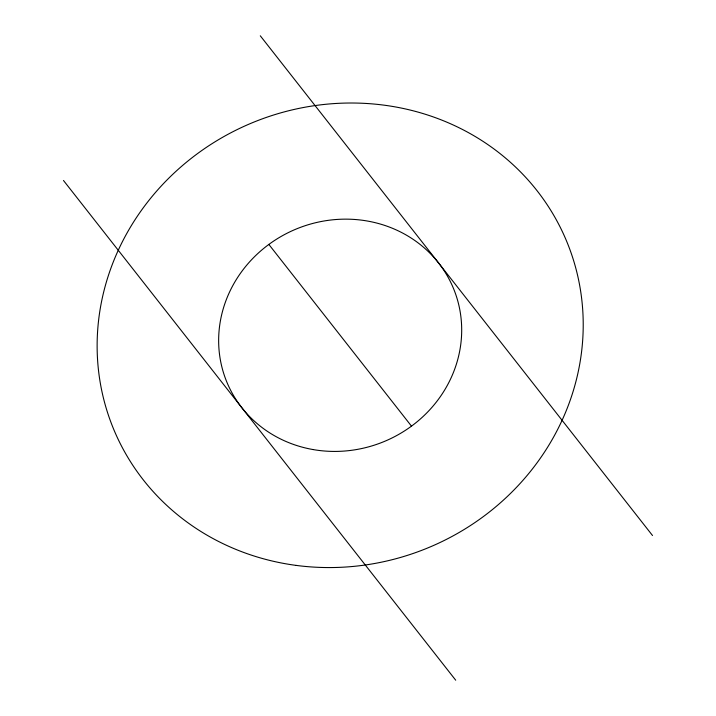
<?xml version="1.0" encoding="UTF-8"?>
<svg xmlns="http://www.w3.org/2000/svg" width="716" height="716" viewBox="0 0 716 716"><rect width="100%" height="100%" fill="white"/><g stroke="black" fill="none" stroke-linecap="round" stroke-linejoin="round"><path stroke-width="1.07" d="M260.293 35.8L652.509 535.514M268.858 244.433L411.485 426.145M63.491 180.486L455.707 680.2M296.155 565.398A245.221 229.988 -22.5 0 0 569.184 247.655A245.221 229.988 -22.5 0 0 155.175 192.81A245.221 229.988 -22.5 0 0 296.155 565.398M313.026 449.55A122.606 114.99 -22.5 0 0 456.325 296.155A122.606 114.99 -22.5 0 0 251.164 260.15A122.606 114.99 -22.5 0 0 313.026 449.55"/></g></svg>
